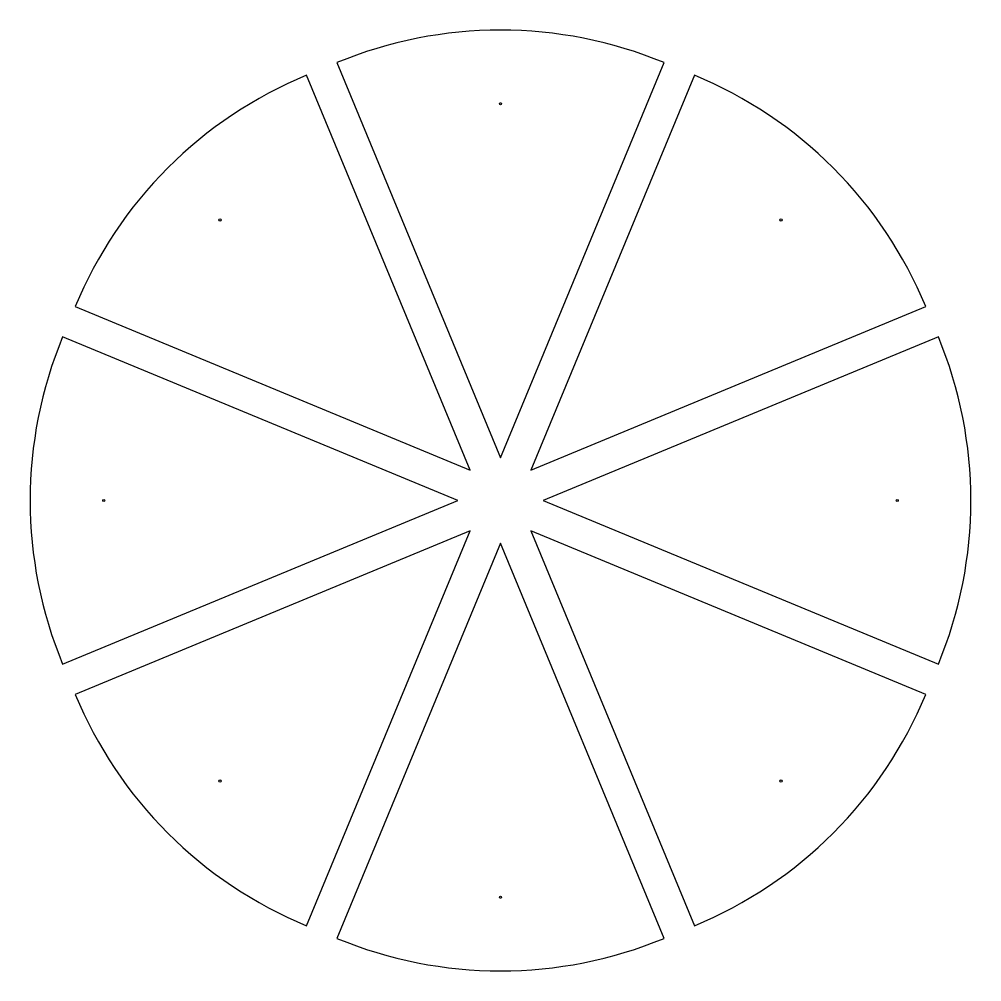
# Model space of a CAD drawing. Extents: x -22.5 to 22.5, y -22.5 to 22.5.
import ezdxf

# ---------------------------------------------------------------- set-up
doc = ezdxf.new("R2010")
doc.units = 0
doc.layers.get('0').update_dxf_attribs({"linetype": 'continuous'})

# ---------------------------------------------------------------- blocks, each defined once
blk = doc.blocks.new('ARRAY')
at = {"color": 0}
for points in [[(7.654, 20.478, 0.198912), (-7.654, 20.478), (0, 2)], [(-9.068, 19.892, 0.198912), (-19.892, 9.068), (-1.414, 1.414)], [(19.892, 9.068, 0.198912), (9.068, 19.892), (1.414, 1.414)], [(-20.478, 7.654, 0.198912), (-20.478, -7.654), (-2, 0)], [(20.478, -7.654, 0.198912), (20.478, 7.654), (2, 0)], [(-19.892, -9.068, 0.198912), (-9.068, -19.892), (-1.414, -1.414)], [(9.068, -19.892, 0.198912), (19.892, -9.068), (1.414, -1.414)], [(-7.654, -20.478, 0.198912), (7.654, -20.478), (0, -2)]]:
    blk.add_lwpolyline(points, format="xyb", close=True, dxfattribs=at)
for centre, radius in [((0, 18.556), 0.05), ((0, 18.556), 1.95610352935e-16), ((-13.121, 13.121), 0.05), ((-13.121, 13.121), 1.95610352935e-16), ((13.121, 13.121), 0.05), ((13.121, 13.121), 1.95610352935e-16), ((-18.556, 0), 0.05), ((-18.556, 0), 1.95610352935e-16), ((18.556, 0), 0.05), ((18.556, 0), 1.95610352935e-16), ((-13.121, -13.121), 0.05), ((-13.121, -13.121), 1.95610352935e-16), ((13.121, -13.121), 0.05), ((13.121, -13.121), 1.95610352935e-16), ((0, -18.556), 0.05), ((0, -18.556), 1.95610352935e-16)]:
    blk.add_circle(centre, radius, dxfattribs=at)

msp = doc.modelspace()

# ---------------------------------------------------------------- block references
msp.add_blockref('ARRAY', (0, 0))

doc.saveas('drawing.dxf')
